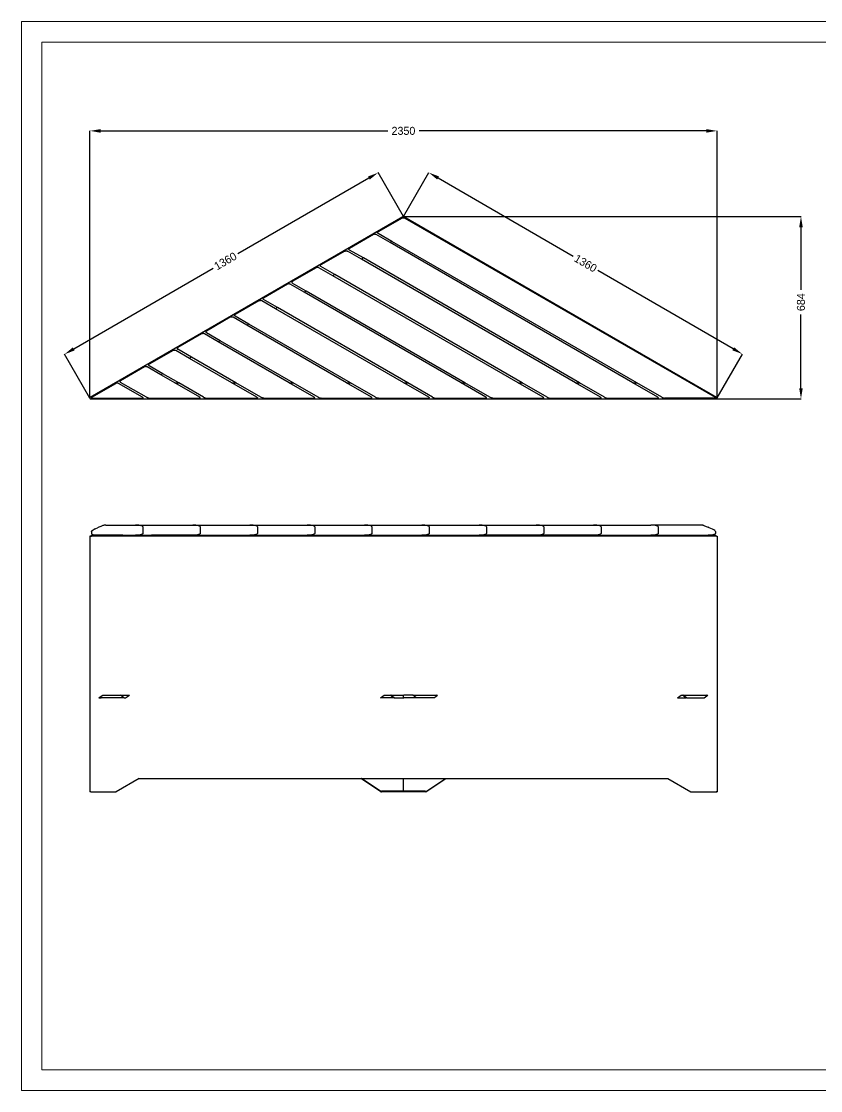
# Model space of a CAD drawing. Header units: millimetres. Extents: x -10 to 5396, y -36 to 3972.
# Drawn here: x -10 to 2988, y -36 to 3972 of the extents above; entities that cross this region are included whole.
import ezdxf

# ---------------------------------------------------------------- set-up
doc = ezdxf.new("R2010")
doc.units = ezdxf.units.MM
doc.layers.add('DIMS', color=1, linetype='Continuous')
doc.layers.add('tabelka', color=155, linetype='Continuous')
doc.dimstyles.new('ISO-25', dxfattribs={"dimtxt": 2.5, "dimasz": 2.5, "dimexe": 1.25, "dimexo": 0.625, "dimtad": 1, "dimtxsty": 'Standard', "dimcen": 2.5, "dimadec": 0, "dimazin": 0, "dimtfac": 1, "dimtmove": 0, "dimatfit": 3, "dimfxl": 1, "dimarcsym": 0})
doc.dimstyles.get("Standard").update_dxf_attribs({"dimtxt": 0.18, "dimasz": 0.18, "dimexe": 0.18, "dimexo": 0.0625, "dimgap": 0.09, "dimtad": 0, "dimtih": 1, "dimtoh": 1, "dimdec": 4, "dimzin": 0, "dimdsep": 46, "dimtxsty": 'Standard', "dimcen": 0.09, "dimadec": 0, "dimazin": 0, "dimtfac": 1, "dimtdec": 4, "dimtofl": 0, "dimtmove": 0, "dimatfit": 3, "dimfxl": 1, "dimtolj": 1, "dimtzin": 0, "dimarcsym": 0})

# ---------------------------------------------------------------- blocks, each defined once
blk = doc.blocks.new('*D65')
at = {"layer": 'Defpoints', "color": 0}
for p in [(2599.2, 3561.4), (246.9, 2559.6), (2599.2, 2560.2)]:
    blk.add_point(p, dxfattribs=at)
at = {"layer": 'DIMS', "color": 0, "lineweight": -2}
for p, q in [((246.9, 2560.1), (246.9, 3561.9)), ((286.9, 3561.4), (1364.6, 3561.4)), ((2559.2, 3561.4), (1481.6, 3561.4)), ((2599.2, 2560.7), (2599.2, 3561.9))]:
    blk.add_line(p, q, dxfattribs=at)
at = {"layer": 'DIMS', "color": 0}
for points in [[(286.9, 3568), (286.9, 3554.7), (246.9, 3561.4)], [(2559.2, 3554.7), (2559.2, 3568), (2599.2, 3561.4)]]:
    blk.add_solid(points, dxfattribs=at)
at = {"layer": 'DIMS', "color": 0, "insert": (1423.1, 3561.4), "char_height": 30, "attachment_point": 5}
blk.add_mtext('2350', dxfattribs=at)
blk = doc.blocks.new('*D67')
at = {"layer": 'Defpoints', "color": 0}
for p in [(1423.1, 3240.4), (2596, 2556.9), (2914.2, 2556.9)]:
    blk.add_point(p, dxfattribs=at)
at = {"layer": 'DIMS', "color": 0, "lineweight": -2}
for p, q in [((1423.6, 3240.4), (2914.7, 3240.4)), ((2914.2, 3200.4), (2914.2, 2965.4)), ((2914.2, 2596.9), (2914.2, 2873.4)), ((2596.5, 2556.9), (2914.7, 2556.9))]:
    blk.add_line(p, q, dxfattribs=at)
at = {"layer": 'DIMS', "color": 0}
for points in [[(2920.8, 3200.4), (2907.5, 3200.4), (2914.2, 3240.4)], [(2907.5, 2596.9), (2920.8, 2596.9), (2914.2, 2556.9)]]:
    blk.add_solid(points, dxfattribs=at)
at = {"layer": 'DIMS', "color": 0, "insert": (2914.2, 2919.4), "char_height": 30, "attachment_point": 5, "rotation": 90}
blk.add_mtext('684', dxfattribs=at)
blk = doc.blocks.new('*D68')
at = {"layer": 'Defpoints', "color": 0}
for p in [(1328.1, 3404.7), (1423.1, 3240.4), (246.8, 2560)]:
    blk.add_point(p, dxfattribs=at)
at = {"layer": 'DIMS', "color": 0, "lineweight": -2}
for p, q in [((1293.4, 3384.7), (801.6, 3100.2)), ((1423, 3240.5), (1328, 3404.9)), ((186.4, 2744.3), (709, 3046.6)), ((246.8, 2560), (151.7, 2724.4))]:
    blk.add_line(p, q, dxfattribs=at)
at = {"layer": 'DIMS', "color": 0}
for points in [[(1296.8, 3378.9), (1290.1, 3390.4), (1328.1, 3404.7)], [(183.1, 2750), (189.8, 2738.5), (151.8, 2724.2)]]:
    blk.add_solid(points, dxfattribs=at)
at = {"layer": 'DIMS', "color": 0, "insert": (755.3, 3073.4), "char_height": 30, "attachment_point": 5, "rotation": 30.0493}
blk.add_mtext('\\A1;1360', dxfattribs=at)
blk = doc.blocks.new('*D69')
at = {"layer": 'Defpoints', "color": 0}
for p in [(1423.1, 3240.4), (2694.4, 2724.8), (2599.2, 2560.2)]:
    blk.add_point(p, dxfattribs=at)
at = {"layer": 'DIMS', "color": 0, "lineweight": -2}
for p, q in [((1423.1, 3240.5), (1518.4, 3405.2)), ((1552.9, 3385), (2060, 3091.7)), ((2659.8, 2744.8), (2152.7, 3038.1)), ((2599.3, 2560.3), (2694.5, 2725))]:
    blk.add_line(p, q, dxfattribs=at)
at = {"layer": 'DIMS', "color": 0}
for points in [[(1556.2, 3390.8), (1549.6, 3379.2), (1518.3, 3405)], [(2656.5, 2739.1), (2663.1, 2750.6), (2694.4, 2724.8)]]:
    blk.add_solid(points, dxfattribs=at)
at = {"layer": 'DIMS', "color": 0, "insert": (2106.3, 3064.9), "char_height": 30, "attachment_point": 5, "rotation": 329.957}
blk.add_mtext('\\A1;1360', dxfattribs=at)

msp = doc.modelspace()

# ---------------------------------------------------------------- linework, layer by layer
for p, q in [((248.4, 2562.9), (1421, 3239.9)), ((1417.8, 3234.6), (1328.2, 3182.9)), ((1417.8, 3234.6), (1419.1, 3235.2)), ((1417.8, 3234.6), (1419.1, 3235.2)), ((1419.1, 3235.2), (1420.6, 3235.6)), ((1419.1, 3235.2), (1420.6, 3235.6)), ((1420.6, 3235.6), (1421.9, 3235.8)), ((1421.9, 3235.8), (1420.6, 3235.6)), ((1421.6, 3240.2), (1421, 3239.9)), ((1421.6, 3240.2), (1421, 3239.9)), ((1422.2, 3240.4), (1421.6, 3240.2)), ((1422.2, 3240.4), (1421.6, 3240.2)), ((1421.9, 3235.8), (1422.2, 3235.8)), ((1422.2, 3235.8), (1421.9, 3235.8)), ((1422.8, 3240.4), (1422.2, 3240.4)), ((1422.8, 3240.4), (1422.2, 3240.4)), ((1422.2, 3235.8), (1423.9, 3235.8)), ((1422.2, 3235.8), (1423.9, 3235.8)), ((1423.4, 3240.4), (1422.8, 3240.4)), ((1423.4, 3240.4), (1422.8, 3240.4)), ((1424, 3240.3), (1423.4, 3240.4)), ((1424, 3240.3), (1423.4, 3240.4)), ((1423.9, 3235.8), (1424.2, 3235.8)), ((1424.2, 3235.8), (1423.9, 3235.8)), ((1424.6, 3240.1), (1424, 3240.3)), ((1424.6, 3240.1), (1424, 3240.3)), ((1424.2, 3235.8), (1425.5, 3235.6)), ((1425.5, 3235.6), (1424.2, 3235.8)), ((1425.1, 3239.9), (1424.6, 3240.1)), ((1425.1, 3239.9), (1424.6, 3240.1)), ((1425.1, 3239.9), (2597.7, 2562.9)), ((1425.5, 3235.6), (1427, 3235.2)), ((1425.5, 3235.6), (1427, 3235.2)), ((1427, 3235.2), (1428.2, 3234.6)), ((1428.2, 3234.6), (1427, 3235.2)), ((1428.2, 3234.6), (2591.7, 2562.9)), ((1310.5, 3172.6), (1220.9, 3120.9)), ((1311.8, 3173.2), (1310.5, 3172.6)), ((1313.2, 3173.6), (1311.8, 3173.2)), ((1314.5, 3173.8), (1313.2, 3173.6)), ((1314.8, 3173.8), (1314.5, 3173.8)), ((1316.5, 3173.8), (1314.8, 3173.8)), ((1318.1, 3173.6), (1316.5, 3173.8)), ((1319.6, 3173.2), (1318.1, 3173.6)), ((1320.9, 3172.6), (1319.6, 3173.2)), ((1372.7, 3142.7), (1320.9, 3172.6)), ((1326.1, 3180.3), (1326.2, 3180.5)), ((1326.1, 3179.4), (1326.1, 3180.3)), ((1326.1, 3179.4), (1326.5, 3178.5)), ((1326.2, 3180.5), (1326.5, 3181.3)), ((1327.2, 3182.1), (1326.5, 3181.3)), ((1326.5, 3178.5), (1327.2, 3177.6)), ((1327.2, 3182.1), (1328.2, 3182.9)), ((1328.2, 3176.9), (1327.2, 3177.6)), ((1380, 3147), (1328.2, 3176.9)), ((1380, 3147), (1372.7, 3142.7)), ((2283.4, 2616.9), (1372.7, 3142.7)), ((2298.1, 2616.9), (1380, 3147)), ((1203.1, 3110.6), (1113.5, 3058.9)), ((1203.1, 3110.6), (1204.4, 3111.2)), ((1204.4, 3111.2), (1205.9, 3111.6)), ((1205.9, 3111.6), (1207.1, 3111.8)), ((1207.1, 3111.8), (1207.5, 3111.8)), ((1207.5, 3111.8), (1209.1, 3111.8)), ((1209.1, 3111.8), (1210.7, 3111.6)), ((1210.7, 3111.6), (1212.2, 3111.2)), ((1212.2, 3111.2), (1213.5, 3110.6)), ((1265.3, 3080.7), (1213.5, 3110.6)), ((1218.8, 3118.5), (1219.1, 3119.3)), ((1218.8, 3118.3), (1218.8, 3118.5)), ((1218.8, 3117.4), (1218.8, 3118.3)), ((1219.1, 3116.5), (1218.8, 3117.4)), ((1219.8, 3120.1), (1219.1, 3119.3)), ((1219.8, 3115.6), (1219.1, 3116.5)), ((1219.8, 3120.1), (1220.9, 3120.9)), ((1219.8, 3115.6), (1220.9, 3114.9)), ((1272.7, 3085), (1220.9, 3114.9)), ((1095.7, 3048.6), (1006.1, 2996.9)), ((1097, 3049.2), (1095.7, 3048.6)), ((1098.5, 3049.6), (1097, 3049.2)), ((1099.7, 3049.8), (1098.5, 3049.6)), ((1100.1, 3049.8), (1099.7, 3049.8)), ((1101.7, 3049.8), (1100.1, 3049.8)), ((1103.3, 3049.6), (1101.7, 3049.8)), ((1104.8, 3049.2), (1103.3, 3049.6)), ((1106.1, 3048.6), (1104.8, 3049.2)), ((1157.9, 3018.7), (1106.1, 3048.6)), ((1111.4, 3056.3), (1111.5, 3056.5)), ((1111.4, 3055.4), (1111.4, 3056.3)), ((1111.7, 3054.5), (1111.4, 3055.4)), ((1111.5, 3056.5), (1111.7, 3057.3)), ((1111.7, 3057.3), (1112.5, 3058.1)), ((1112.5, 3053.6), (1111.7, 3054.5)), ((1112.5, 3058.1), (1113.5, 3058.9)), ((1113.5, 3052.9), (1112.5, 3053.6)), ((1165.3, 3023), (1113.5, 3052.9)), ((1272.7, 3085), (1265.3, 3080.7)), ((2068.6, 2616.9), (1265.3, 3080.7)), ((2083.4, 2616.9), (1272.7, 3085)), ((1165.3, 3023), (1157.9, 3018.7)), ((1853.8, 2616.9), (1157.9, 3018.7)), ((1868.6, 2616.9), (1165.3, 3023)), ((988.3, 2986.6), (898.7, 2934.9)), ((989.6, 2987.2), (988.3, 2986.6)), ((991.1, 2987.6), (989.6, 2987.2)), ((992.4, 2987.8), (991.1, 2987.6)), ((992.7, 2987.8), (992.4, 2987.8)), ((994.3, 2987.8), (992.7, 2987.8)), ((995.9, 2987.6), (994.3, 2987.8)), ((997.4, 2987.2), (995.9, 2987.6)), ((998.7, 2986.6), (997.4, 2987.2)), ((1050.5, 2956.7), (998.7, 2986.6)), ((1004.1, 2994.6), (1004, 2994.4)), ((1004, 2994.4), (1004, 2993.4)), ((1004, 2993.4), (1004.4, 2992.5)), ((1004.4, 2995.3), (1004.1, 2994.6)), ((1005.1, 2996.1), (1004.4, 2995.3)), ((1004.4, 2992.5), (1005.1, 2991.6)), ((1006.1, 2996.9), (1005.1, 2996.1)), ((1005.1, 2991.6), (1006.1, 2990.9)), ((1057.9, 2961), (1006.1, 2990.9)), ((882.2, 2925.2), (883.7, 2925.6)), ((883.7, 2925.6), (885, 2925.8)), ((885, 2925.8), (885.3, 2925.8)), ((885.3, 2925.8), (887, 2925.8)), ((888.6, 2925.6), (887, 2925.8)), ((890.1, 2925.2), (888.6, 2925.6)), ((896.6, 2932.4), (896.7, 2932.6)), ((896.6, 2931.4), (896.6, 2932.4)), ((897, 2930.5), (896.6, 2931.4)), ((896.7, 2932.6), (897, 2933.3)), ((897, 2933.3), (897.7, 2934.1)), ((897.7, 2929.6), (897, 2930.5)), ((897.7, 2934.1), (898.7, 2934.9)), ((898.7, 2928.9), (897.7, 2929.6)), ((950.5, 2899), (898.7, 2928.9)), ((1057.9, 2961), (1050.5, 2956.7)), ((1639.1, 2616.9), (1050.5, 2956.7)), ((1653.8, 2616.9), (1057.9, 2961)), ((880.9, 2924.6), (791.3, 2872.9)), ((880.9, 2924.6), (882.2, 2925.2)), ((890.1, 2925.2), (891.3, 2924.6)), ((943.1, 2894.7), (891.3, 2924.6)), ((950.5, 2899), (943.1, 2894.7)), ((1424.3, 2616.9), (943.1, 2894.7)), ((1439.1, 2616.9), (950.5, 2899)), ((773.6, 2862.6), (684, 2810.9)), ((774.9, 2863.2), (773.6, 2862.6)), ((776.3, 2863.6), (774.9, 2863.2)), ((777.6, 2863.8), (776.3, 2863.6)), ((777.9, 2863.8), (777.6, 2863.8)), ((779.6, 2863.8), (777.9, 2863.8)), ((781.2, 2863.6), (779.6, 2863.8)), ((782.7, 2863.2), (781.2, 2863.6)), ((784, 2862.6), (782.7, 2863.2)), ((835.8, 2832.7), (784, 2862.6)), ((789.2, 2870.4), (789.3, 2870.6)), ((789.2, 2869.4), (789.2, 2870.4)), ((789.6, 2868.5), (789.2, 2869.4)), ((789.3, 2870.6), (789.6, 2871.3)), ((789.6, 2871.3), (790.3, 2872.1)), ((790.3, 2867.6), (789.6, 2868.5)), ((790.3, 2872.1), (791.3, 2872.9)), ((791.3, 2866.9), (790.3, 2867.6)), ((843.1, 2837), (791.3, 2866.9)), ((682.2, 2809.3), (681.9, 2808.6)), ((681.9, 2808.6), (681.9, 2808.4)), ((681.9, 2808.4), (681.9, 2807.4)), ((681.9, 2807.4), (682.2, 2806.5)), ((682.9, 2810.1), (682.2, 2809.3)), ((682.2, 2806.5), (682.9, 2805.6)), ((684, 2810.9), (682.9, 2810.1)), ((682.9, 2805.6), (684, 2804.9)), ((843.1, 2837), (835.8, 2832.7)), ((1209.6, 2616.9), (835.8, 2832.7)), ((1224.3, 2616.9), (843.1, 2837)), ((666.2, 2800.6), (576.6, 2748.9)), ((667.5, 2801.2), (666.2, 2800.6)), ((669, 2801.6), (667.5, 2801.2)), ((670.2, 2801.8), (669, 2801.6)), ((670.6, 2801.8), (670.2, 2801.8)), ((672.2, 2801.8), (670.6, 2801.8)), ((673.8, 2801.6), (672.2, 2801.8)), ((675.3, 2801.2), (673.8, 2801.6)), ((676.6, 2800.6), (675.3, 2801.2)), ((728.4, 2770.7), (676.6, 2800.6)), ((735.8, 2775), (684, 2804.9)), ((735.8, 2775), (728.4, 2770.7)), ((994.8, 2616.9), (728.4, 2770.7)), ((1009.6, 2616.9), (735.8, 2775)), ((558.8, 2738.6), (469.2, 2686.9)), ((558.8, 2738.6), (560.1, 2739.2)), ((560.1, 2739.2), (561.6, 2739.6)), ((561.6, 2739.6), (562.8, 2739.8)), ((562.8, 2739.8), (563.2, 2739.8)), ((563.2, 2739.8), (564.8, 2739.8)), ((564.8, 2739.8), (566.4, 2739.6)), ((566.4, 2739.6), (567.9, 2739.2)), ((567.9, 2739.2), (569.2, 2738.6)), ((621, 2708.7), (569.2, 2738.6)), ((574.6, 2746.6), (574.5, 2746.4)), ((574.5, 2746.4), (574.5, 2745.4)), ((574.5, 2745.4), (574.8, 2744.5)), ((574.8, 2747.3), (574.6, 2746.6)), ((575.6, 2748.2), (574.8, 2747.3)), ((574.8, 2744.5), (575.6, 2743.6)), ((576.6, 2748.9), (575.6, 2748.2)), ((575.6, 2743.6), (576.6, 2742.9)), ((628.4, 2713), (576.6, 2742.9)), ((467.5, 2685.3), (467.2, 2684.6)), ((468.2, 2686.2), (467.5, 2685.3)), ((469.2, 2686.9), (468.2, 2686.2)), ((628.4, 2713), (621, 2708.7)), ((780, 2616.9), (621, 2708.7)), ((794.8, 2616.9), (628.4, 2713)), ((451.4, 2676.6), (361.8, 2624.9)), ((452.7, 2677.2), (451.4, 2676.6)), ((454.2, 2677.6), (452.7, 2677.2)), ((455.5, 2677.8), (454.2, 2677.6)), ((455.8, 2677.9), (455.5, 2677.8)), ((457.4, 2677.9), (455.8, 2677.9)), ((459, 2677.6), (457.4, 2677.9)), ((460.5, 2677.2), (459, 2677.6)), ((461.8, 2676.6), (460.5, 2677.2)), ((513.6, 2646.7), (461.8, 2676.6)), ((467.2, 2684.6), (467.1, 2684.4)), ((467.1, 2684.4), (467.1, 2683.4)), ((467.1, 2683.4), (467.5, 2682.5)), ((467.5, 2682.5), (468.2, 2681.6)), ((468.2, 2681.6), (469.2, 2680.9)), ((521, 2651), (469.2, 2680.9)), ((521, 2651), (513.6, 2646.7)), ((565.3, 2616.9), (513.6, 2646.7)), ((580, 2616.9), (521, 2651)), ((254.4, 2562.9), (344, 2614.6)), ((345.3, 2615.2), (344, 2614.6)), ((346.8, 2615.6), (345.3, 2615.2)), ((348.1, 2615.8), (346.8, 2615.6)), ((348.4, 2615.9), (348.1, 2615.8)), ((350.1, 2615.9), (348.4, 2615.9)), ((351.7, 2615.6), (350.1, 2615.9)), ((353.1, 2615.2), (351.7, 2615.6)), ((354.4, 2614.6), (353.1, 2615.2)), ((444, 2562.9), (354.4, 2614.6)), ((359.8, 2622.6), (359.7, 2622.4)), ((359.7, 2622.4), (359.7, 2621.4)), ((359.7, 2621.4), (360.1, 2620.5)), ((360.1, 2623.3), (359.8, 2622.6)), ((360.8, 2624.2), (360.1, 2623.3)), ((360.1, 2620.5), (360.8, 2619.6)), ((361.8, 2624.9), (360.8, 2624.2)), ((360.8, 2619.6), (361.8, 2618.9)), ((458.8, 2562.9), (361.8, 2618.9)), ((565.3, 2616.9), (580, 2616.9)), ((658.8, 2562.9), (565.3, 2616.9)), ((673.6, 2562.9), (580, 2616.9)), ((780, 2616.9), (794.8, 2616.9)), ((873.6, 2562.9), (780, 2616.9)), ((888.3, 2562.9), (794.8, 2616.9)), ((994.8, 2616.9), (1009.6, 2616.9)), ((1088.3, 2562.9), (994.8, 2616.9)), ((1103.1, 2562.9), (1009.6, 2616.9)), ((1209.6, 2616.9), (1224.3, 2616.9)), ((1303.1, 2562.9), (1209.6, 2616.9)), ((1317.8, 2562.9), (1224.3, 2616.9)), ((1424.3, 2616.9), (1439.1, 2616.9)), ((1517.8, 2562.9), (1424.3, 2616.9)), ((1532.6, 2562.9), (1439.1, 2616.9)), ((1639.1, 2616.9), (1653.8, 2616.9)), ((1732.6, 2562.9), (1639.1, 2616.9)), ((1747.4, 2562.9), (1653.8, 2616.9)), ((1853.8, 2616.9), (1868.6, 2616.9)), ((1947.4, 2562.9), (1853.8, 2616.9)), ((1962.1, 2562.9), (1868.6, 2616.9)), ((2068.6, 2616.9), (2083.4, 2616.9)), ((2162.1, 2562.9), (2068.6, 2616.9)), ((2176.9, 2562.9), (2083.4, 2616.9)), ((2283.4, 2616.9), (2298.1, 2616.9)), ((2376.9, 2562.9), (2283.4, 2616.9)), ((2391.7, 2562.9), (2298.1, 2616.9)), ((246.9, 2560.7), (246.8, 2560)), ((246.8, 2560), (246.9, 2559.3)), ((247.1, 2561.4), (246.9, 2560.7)), ((246.9, 2559.3), (247.2, 2558.6)), ((247.4, 2562), (247.1, 2561.4)), ((247.2, 2558.6), (247.6, 2558.1)), ((247.9, 2562.5), (247.4, 2562)), ((247.6, 2558.1), (248.1, 2557.6)), ((248.4, 2562.9), (247.9, 2562.5)), ((248.1, 2557.6), (248.7, 2557.2)), ((248.7, 2557.2), (249.3, 2557)), ((249.3, 2557), (250, 2556.9)), ((250, 2556.9), (2596, 2556.9)), ((252.8, 2561.6), (252.5, 2561)), ((252.5, 2561), (252.6, 2560.7)), ((252.6, 2560.7), (252.6, 2560.6)), ((252.6, 2560.6), (253.2, 2560.2)), ((253.4, 2562.2), (252.8, 2561.6)), ((253.2, 2560.2), (254, 2560)), ((254.4, 2562.9), (253.4, 2562.2)), ((254, 2560), (255.2, 2559.9)), ((255.2, 2559.9), (443.2, 2559.9)), ((444.4, 2560), (443.2, 2559.9)), ((444, 2562.9), (445, 2562.2)), ((445.3, 2560.2), (444.4, 2560)), ((445, 2562.2), (445.7, 2561.6)), ((445.8, 2560.6), (445.3, 2560.2)), ((445.7, 2561.6), (446, 2561)), ((445.9, 2560.9), (445.8, 2560.6)), ((446, 2561), (445.9, 2560.9)), ((460.1, 2562.2), (458.8, 2562.9)), ((461.7, 2561.6), (460.1, 2562.2)), ((461.7, 2561.6), (463.4, 2561)), ((463.8, 2560.9), (463.4, 2561)), ((465.1, 2560.6), (463.8, 2560.9)), ((466.9, 2560.2), (465.1, 2560.6)), ((466.9, 2560.2), (468.5, 2560)), ((468.5, 2560), (470, 2559.9)), ((470, 2559.9), (658, 2559.9)), ((658, 2559.9), (659.2, 2560)), ((659.8, 2562.2), (658.8, 2562.9)), ((659.2, 2560), (660.1, 2560.2)), ((660.5, 2561.6), (659.8, 2562.2)), ((660.1, 2560.2), (660.6, 2560.6)), ((660.7, 2561), (660.5, 2561.6)), ((660.6, 2560.6), (660.7, 2560.9)), ((660.7, 2560.9), (660.7, 2561)), ((673.6, 2562.9), (674.9, 2562.2)), ((674.9, 2562.2), (676.4, 2561.6)), ((676.4, 2561.6), (678.1, 2561)), ((678.1, 2561), (678.6, 2560.9)), ((678.6, 2560.9), (679.9, 2560.6)), ((679.9, 2560.6), (681.6, 2560.2)), ((681.6, 2560.2), (683.3, 2560)), ((683.3, 2560), (684.8, 2559.9)), ((684.8, 2559.9), (872.8, 2559.9)), ((874, 2560), (872.8, 2559.9)), ((873.6, 2562.9), (874.6, 2562.2)), ((874.9, 2560.2), (874, 2560)), ((874.6, 2562.2), (875.2, 2561.6)), ((875.4, 2560.6), (874.9, 2560.2)), ((875.2, 2561.6), (875.5, 2561)), ((875.5, 2560.9), (875.4, 2560.6)), ((875.5, 2561), (875.5, 2560.9)), ((888.3, 2562.9), (889.6, 2562.2)), ((891.2, 2561.6), (889.6, 2562.2)), ((892.9, 2561), (891.2, 2561.6)), ((893.4, 2560.9), (892.9, 2561)), ((894.6, 2560.6), (893.4, 2560.9)), ((896.4, 2560.2), (894.6, 2560.6)), ((896.4, 2560.2), (898.1, 2560)), ((899.5, 2559.9), (898.1, 2560)), ((899.5, 2559.9), (1087.5, 2559.9)), ((1087.5, 2559.9), (1088.7, 2560)), ((1089.3, 2562.2), (1088.3, 2562.9)), ((1088.7, 2560), (1089.6, 2560.2)), ((1090, 2561.6), (1089.3, 2562.2)), ((1089.6, 2560.2), (1090.1, 2560.6)), ((1090.3, 2561), (1090, 2561.6)), ((1090.1, 2560.6), (1090.2, 2560.9)), ((1090.2, 2560.9), (1090.3, 2561)), ((1103.1, 2562.9), (1104.4, 2562.2)), ((1105.9, 2561.6), (1104.4, 2562.2)), ((1105.9, 2561.6), (1107.6, 2561)), ((1107.6, 2561), (1108.1, 2560.9)), ((1108.1, 2560.9), (1109.4, 2560.6)), ((1111.2, 2560.2), (1109.4, 2560.6)), ((1111.2, 2560.2), (1112.8, 2560)), ((1114.3, 2559.9), (1112.8, 2560)), ((1114.3, 2559.9), (1302.3, 2559.9)), ((1302.3, 2559.9), (1303.5, 2560)), ((1304.1, 2562.2), (1303.1, 2562.9)), ((1303.5, 2560), (1304.4, 2560.2)), ((1304.7, 2561.6), (1304.1, 2562.2)), ((1304.4, 2560.2), (1304.9, 2560.6)), ((1305, 2561), (1304.7, 2561.6)), ((1304.9, 2560.6), (1305, 2560.9)), ((1305, 2560.9), (1305, 2561)), ((1319.2, 2562.2), (1317.8, 2562.9)), ((1319.2, 2562.2), (1320.7, 2561.6)), ((1320.7, 2561.6), (1322.4, 2561)), ((1322.4, 2561), (1322.9, 2560.9)), ((1322.9, 2560.9), (1324.2, 2560.6)), ((1325.9, 2560.2), (1324.2, 2560.6)), ((1325.9, 2560.2), (1327.6, 2560)), ((1329, 2559.9), (1327.6, 2560)), ((1329, 2559.9), (1517, 2559.9)), ((1518.2, 2560), (1517, 2559.9)), ((1517.8, 2562.9), (1518.9, 2562.2)), ((1519.1, 2560.2), (1518.2, 2560)), ((1518.9, 2562.2), (1519.5, 2561.6)), ((1519.1, 2560.2), (1519.7, 2560.6)), ((1519.5, 2561.6), (1519.8, 2561)), ((1519.8, 2561), (1519.7, 2560.9)), ((1519.7, 2560.9), (1519.7, 2560.6)), ((1532.6, 2562.9), (1533.9, 2562.2)), ((1533.9, 2562.2), (1535.5, 2561.6)), ((1535.5, 2561.6), (1537.2, 2561)), ((1537.2, 2561), (1537.6, 2560.9)), ((1537.6, 2560.9), (1538.9, 2560.6)), ((1538.9, 2560.6), (1540.7, 2560.2)), ((1540.7, 2560.2), (1542.3, 2560)), ((1542.3, 2560), (1543.8, 2559.9)), ((1543.8, 2559.9), (1731.8, 2559.9)), ((1731.8, 2559.9), (1733, 2560)), ((1733.6, 2562.2), (1732.6, 2562.9)), ((1733, 2560), (1733.9, 2560.2)), ((1734.3, 2561.6), (1733.6, 2562.2)), ((1733.9, 2560.2), (1734.4, 2560.6)), ((1734.5, 2561), (1734.3, 2561.6)), ((1734.4, 2560.6), (1734.5, 2560.9)), ((1734.5, 2560.9), (1734.5, 2561)), ((1748.7, 2562.2), (1747.4, 2562.9)), ((1750.2, 2561.6), (1748.7, 2562.2)), ((1751.9, 2561), (1750.2, 2561.6)), ((1752.4, 2560.9), (1751.9, 2561)), ((1753.7, 2560.6), (1752.4, 2560.9)), ((1755.4, 2560.2), (1753.7, 2560.6)), ((1757.1, 2560), (1755.4, 2560.2)), ((1758.6, 2559.9), (1757.1, 2560)), ((1758.6, 2559.9), (1946.6, 2559.9)), ((1946.6, 2559.9), (1947.8, 2560)), ((1948.4, 2562.2), (1947.4, 2562.9)), ((1947.8, 2560), (1948.7, 2560.2)), ((1949, 2561.6), (1948.4, 2562.2)), ((1948.7, 2560.2), (1949.2, 2560.6)), ((1949.3, 2561), (1949, 2561.6)), ((1949.2, 2560.6), (1949.3, 2560.9)), ((1949.3, 2560.9), (1949.3, 2561)), ((1962.1, 2562.9), (1963.4, 2562.2)), ((1963.4, 2562.2), (1965, 2561.6)), ((1965, 2561.6), (1966.7, 2561)), ((1966.7, 2561), (1967.2, 2560.9)), ((1967.2, 2560.9), (1968.5, 2560.6)), ((1968.5, 2560.6), (1970.2, 2560.2)), ((1970.2, 2560.2), (1971.9, 2560)), ((1971.9, 2560), (1973.3, 2559.9)), ((1973.3, 2559.9), (2161.3, 2559.9)), ((2162.5, 2560), (2161.3, 2559.9)), ((2162.1, 2562.9), (2163.1, 2562.2)), ((2163.4, 2560.2), (2162.5, 2560)), ((2163.1, 2562.2), (2163.8, 2561.6)), ((2163.9, 2560.6), (2163.4, 2560.2)), ((2163.8, 2561.6), (2164.1, 2561)), ((2164, 2560.9), (2163.9, 2560.6)), ((2164.1, 2561), (2164, 2560.9)), ((2176.9, 2562.9), (2178.2, 2562.2)), ((2178.2, 2562.2), (2179.7, 2561.6)), ((2179.7, 2561.6), (2181.4, 2561)), ((2181.4, 2561), (2181.9, 2560.9)), ((2181.9, 2560.9), (2183.2, 2560.6)), ((2185, 2560.2), (2183.2, 2560.6)), ((2185, 2560.2), (2186.6, 2560)), ((2186.6, 2560), (2188.1, 2559.9)), ((2188.1, 2559.9), (2376.1, 2559.9)), ((2376.1, 2559.9), (2377.3, 2560)), ((2376.9, 2562.9), (2377.9, 2562.2)), ((2378.2, 2560.2), (2377.3, 2560)), ((2377.9, 2562.2), (2378.6, 2561.6)), ((2378.7, 2560.6), (2378.2, 2560.2)), ((2378.8, 2561), (2378.6, 2561.6)), ((2378.8, 2560.9), (2378.7, 2560.6)), ((2378.8, 2561), (2378.8, 2560.9)), ((2391.7, 2562.9), (2393, 2562.2)), ((2393, 2562.2), (2394.5, 2561.6)), ((2396.2, 2561), (2394.5, 2561.6)), ((2396.2, 2561), (2396.7, 2560.9)), ((2396.7, 2560.9), (2398, 2560.6)), ((2398, 2560.6), (2399.7, 2560.2)), ((2399.7, 2560.2), (2401.4, 2560)), ((2401.4, 2560), (2402.8, 2559.9)), ((2590.8, 2559.9), (2402.8, 2559.9)), ((2590.8, 2559.9), (2592.1, 2560)), ((2592.7, 2562.2), (2591.7, 2562.9)), ((2592.1, 2560), (2592.9, 2560.2)), ((2593.3, 2561.6), (2592.7, 2562.2)), ((2592.9, 2560.2), (2593.5, 2560.6)), ((2593.6, 2561), (2593.3, 2561.6)), ((2593.5, 2560.7), (2593.6, 2561)), ((2593.5, 2560.6), (2593.5, 2560.7)), ((2596, 2556.9), (2596.5, 2557)), ((2596, 2556.9), (2596, 2556.9)), ((2596.5, 2557), (2596.9, 2557.1)), ((2596.9, 2557.1), (2597.4, 2557.2)), ((2597.4, 2557.2), (2597.8, 2557.5)), ((2598, 2562.6), (2597.7, 2562.9)), ((2597.8, 2557.5), (2598.1, 2557.7)), ((2598.4, 2562.3), (2598, 2562.6)), ((2598.1, 2557.7), (2598.5, 2558.1)), ((2598.7, 2562), (2598.4, 2562.3)), ((2598.5, 2558.1), (2598.7, 2558.4)), ((2598.9, 2561.6), (2598.7, 2562)), ((2598.7, 2558.4), (2599, 2558.9)), ((2599.1, 2561.1), (2598.9, 2561.6)), ((2599, 2558.9), (2599.1, 2559.3)), ((2599.2, 2560.7), (2599.1, 2561.1)), ((2599.1, 2559.3), (2599.2, 2559.7)), ((2599.2, 2560.2), (2599.2, 2560.7)), ((2599.2, 2559.7), (2599.2, 2560.2)), ((252.5, 2059.7), (253.2, 2061.4)), ((252.5, 2059.7), (252.5, 2051.9)), ((252.5, 2051.9), (253.2, 2050.5)), ((280.6, 2045.9), (253, 2045.9)), ((253, 2045.9), (253, 2042.9)), ((253.2, 2061.4), (255.4, 2063.5)), ((253.2, 2050.5), (255.3, 2049.3)), ((255.3, 2049.3), (258.6, 2048.1)), ((255.4, 2063.5), (258.8, 2065.9)), ((258.6, 2048.1), (263.1, 2047.2)), ((258.8, 2065.9), (263.4, 2068.5)), ((263.1, 2047.2), (268.4, 2046.5)), ((263.9, 2068.8), (263.4, 2068.5)), ((263.9, 2068.8), (269.5, 2071.5)), ((268.4, 2046.5), (274.3, 2046)), ((269.5, 2071.5), (275.8, 2074.2)), ((274.3, 2046), (280.6, 2045.9)), ((277.5, 2075), (275.8, 2074.2)), ((280.1, 2076), (277.5, 2075)), ((287.4, 2078.8), (280.1, 2076)), ((370.9, 2045.9), (280.6, 2045.9)), ((295.8, 2081.9), (287.4, 2078.8)), ((297, 2082.4), (295.8, 2081.9)), ((298.5, 2082.8), (297, 2082.4)), ((300.1, 2083.1), (298.5, 2082.8)), ((301.8, 2083.4), (300.1, 2083.1)), ((303.4, 2083.7), (301.8, 2083.4)), ((304.9, 2083.8), (303.4, 2083.7)), ((306.2, 2083.9), (304.9, 2083.8)), ((306.2, 2083.9), (417.9, 2083.9)), ((370.9, 2045.9), (417.9, 2045.9)), ((424.2, 2083.7), (417.9, 2083.9)), ((417.9, 2083.9), (632.7, 2083.9)), ((424.2, 2046), (417.9, 2045.9)), ((417.9, 2045.9), (478.3, 2045.9)), ((430.1, 2083.3), (424.2, 2083.7)), ((430.1, 2046.5), (424.2, 2046)), ((435.4, 2082.6), (430.1, 2083.3)), ((435.4, 2047.2), (430.1, 2046.5)), ((439.9, 2081.6), (435.4, 2082.6)), ((439.9, 2048.1), (435.4, 2047.2)), ((443.2, 2080.5), (439.9, 2081.6)), ((443.2, 2049.3), (439.9, 2048.1)), ((445.3, 2079.2), (443.2, 2080.5)), ((445.3, 2050.5), (443.2, 2049.3)), ((446, 2077.9), (445.3, 2079.2)), ((446, 2051.9), (445.3, 2050.5)), ((446, 2077.9), (446, 2051.9)), ((632.7, 2045.9), (478.3, 2045.9)), ((638.9, 2083.7), (632.7, 2083.9)), ((632.7, 2083.9), (847.4, 2083.9)), ((638.9, 2046), (632.7, 2045.9)), ((632.7, 2045.9), (847.4, 2045.9)), ((644.9, 2083.3), (638.9, 2083.7)), ((644.9, 2046.5), (638.9, 2046)), ((650.2, 2082.6), (644.9, 2083.3)), ((650.2, 2047.2), (644.9, 2046.5)), ((654.6, 2081.6), (650.2, 2082.6)), ((654.6, 2048.1), (650.2, 2047.2)), ((658, 2080.5), (654.6, 2081.6)), ((658, 2049.3), (654.6, 2048.1)), ((660, 2079.2), (658, 2080.5)), ((660, 2050.5), (658, 2049.3)), ((660.7, 2077.9), (660, 2079.2)), ((660.7, 2051.9), (660, 2050.5)), ((660.7, 2077.9), (660.7, 2051.9)), ((853.7, 2083.7), (847.4, 2083.9)), ((847.4, 2083.9), (1062.2, 2083.9)), ((853.7, 2046), (847.4, 2045.9)), ((847.4, 2045.9), (1062.2, 2045.9)), ((859.6, 2083.3), (853.7, 2083.7)), ((859.6, 2046.5), (853.7, 2046)), ((864.9, 2082.6), (859.6, 2083.3)), ((864.9, 2047.2), (859.6, 2046.5)), ((869.4, 2081.6), (864.9, 2082.6)), ((869.4, 2048.1), (864.9, 2047.2)), ((872.7, 2080.5), (869.4, 2081.6)), ((872.7, 2049.3), (869.4, 2048.1)), ((874.8, 2079.2), (872.7, 2080.5)), ((874.8, 2050.5), (872.7, 2049.3)), ((875.5, 2077.9), (874.8, 2079.2)), ((875.5, 2051.9), (874.8, 2050.5)), ((875.5, 2077.9), (875.5, 2051.9)), ((1068.5, 2083.7), (1062.2, 2083.9)), ((1062.2, 2083.9), (1277, 2083.9)), ((1068.5, 2046), (1062.2, 2045.9)), ((1062.2, 2045.9), (1277, 2045.9)), ((1074.4, 2083.3), (1068.5, 2083.7)), ((1074.4, 2046.5), (1068.5, 2046)), ((1079.7, 2082.6), (1074.4, 2083.3)), ((1079.7, 2047.2), (1074.4, 2046.5)), ((1084.1, 2081.6), (1079.7, 2082.6)), ((1084.1, 2048.1), (1079.7, 2047.2)), ((1087.5, 2080.5), (1084.1, 2081.6)), ((1087.5, 2049.3), (1084.1, 2048.1)), ((1089.6, 2079.2), (1087.5, 2080.5)), ((1089.6, 2050.5), (1087.5, 2049.3)), ((1090.3, 2077.9), (1089.6, 2079.2)), ((1090.3, 2051.9), (1089.6, 2050.5)), ((1090.3, 2077.9), (1090.3, 2051.9)), ((1283.2, 2083.7), (1277, 2083.9)), ((1277, 2083.9), (1491.7, 2083.9)), ((1283.2, 2046), (1277, 2045.9)), ((1277, 2045.9), (1491.7, 2045.9)), ((1289.1, 2083.3), (1283.2, 2083.7)), ((1289.1, 2046.5), (1283.2, 2046)), ((1294.5, 2082.6), (1289.1, 2083.3)), ((1294.5, 2047.2), (1289.1, 2046.5)), ((1298.9, 2081.6), (1294.5, 2082.6)), ((1298.9, 2048.1), (1294.5, 2047.2)), ((1302.2, 2080.5), (1298.9, 2081.6)), ((1302.2, 2049.3), (1298.9, 2048.1)), ((1304.3, 2079.2), (1302.2, 2080.5)), ((1304.3, 2050.5), (1302.2, 2049.3)), ((1305, 2077.9), (1304.3, 2079.2)), ((1305, 2051.9), (1304.3, 2050.5)), ((1305, 2077.9), (1305, 2051.9)), ((1498, 2083.7), (1491.7, 2083.9)), ((1491.7, 2083.9), (1706.5, 2083.9)), ((1498, 2046), (1491.7, 2045.9)), ((1491.7, 2045.9), (1706.5, 2045.9)), ((1503.9, 2083.3), (1498, 2083.7)), ((1503.9, 2046.5), (1498, 2046)), ((1509.2, 2082.6), (1503.9, 2083.3)), ((1509.2, 2047.2), (1503.9, 2046.5)), ((1513.7, 2081.6), (1509.2, 2082.6)), ((1513.7, 2048.1), (1509.2, 2047.2)), ((1517, 2080.5), (1513.7, 2081.6)), ((1517, 2049.3), (1513.7, 2048.1)), ((1519.1, 2079.2), (1517, 2080.5)), ((1519.1, 2050.5), (1517, 2049.3)), ((1519.8, 2077.9), (1519.1, 2079.2)), ((1519.8, 2051.9), (1519.1, 2050.5)), ((1519.8, 2077.9), (1519.8, 2051.9)), ((1712.7, 2083.7), (1706.5, 2083.9)), ((1706.5, 2083.9), (1921.3, 2083.9)), ((1712.7, 2046), (1706.5, 2045.9)), ((1921.3, 2045.9), (1706.5, 2045.9)), ((1718.7, 2083.3), (1712.7, 2083.7)), ((1718.7, 2046.5), (1712.7, 2046)), ((1724, 2082.6), (1718.7, 2083.3)), ((1724, 2047.2), (1718.7, 2046.5)), ((1728.4, 2081.6), (1724, 2082.6)), ((1728.4, 2048.1), (1724, 2047.2)), ((1731.8, 2080.5), (1728.4, 2081.6)), ((1731.8, 2049.3), (1728.4, 2048.1)), ((1733.8, 2079.2), (1731.8, 2080.5)), ((1733.8, 2050.5), (1731.8, 2049.3)), ((1734.5, 2077.9), (1733.8, 2079.2)), ((1734.5, 2051.9), (1733.8, 2050.5)), ((1734.5, 2077.9), (1734.5, 2051.9)), ((1927.5, 2083.7), (1921.3, 2083.9)), ((1921.3, 2083.9), (2136, 2083.9)), ((1927.5, 2046), (1921.3, 2045.9)), ((2136, 2045.9), (1921.3, 2045.9)), ((1933.4, 2083.3), (1927.5, 2083.7)), ((1933.4, 2046.5), (1927.5, 2046)), ((1938.7, 2082.6), (1933.4, 2083.3)), ((1938.7, 2047.2), (1933.4, 2046.5)), ((1943.2, 2081.6), (1938.7, 2082.6)), ((1943.2, 2048.1), (1938.7, 2047.2)), ((1946.5, 2080.5), (1943.2, 2081.6)), ((1946.5, 2049.3), (1943.2, 2048.1)), ((1948.6, 2079.2), (1946.5, 2080.5)), ((1948.6, 2050.5), (1946.5, 2049.3)), ((1949.3, 2077.9), (1948.6, 2079.2)), ((1949.3, 2051.9), (1948.6, 2050.5)), ((1949.3, 2077.9), (1949.3, 2051.9)), ((2142.3, 2083.7), (2136, 2083.9)), ((2136, 2083.9), (2350.8, 2083.9)), ((2142.3, 2046), (2136, 2045.9)), ((2136, 2045.9), (2350.8, 2045.9)), ((2148.2, 2083.3), (2142.3, 2083.7)), ((2148.2, 2046.5), (2142.3, 2046)), ((2153.5, 2082.6), (2148.2, 2083.3)), ((2153.5, 2047.2), (2148.2, 2046.5)), ((2157.9, 2081.6), (2153.5, 2082.6)), ((2157.9, 2048.1), (2153.5, 2047.2)), ((2161.3, 2080.5), (2157.9, 2081.6)), ((2161.3, 2049.3), (2157.9, 2048.1)), ((2163.4, 2079.2), (2161.3, 2080.5)), ((2163.4, 2050.5), (2161.3, 2049.3)), ((2164.1, 2077.9), (2163.4, 2079.2)), ((2164.1, 2051.9), (2163.4, 2050.5)), ((2164.1, 2077.9), (2164.1, 2051.9)), ((2357, 2083.7), (2350.8, 2083.9)), ((2539.9, 2083.9), (2350.8, 2083.9)), ((2357, 2046), (2350.8, 2045.9)), ((2350.8, 2045.9), (2565.5, 2045.9)), ((2362.9, 2083.3), (2357, 2083.7)), ((2362.9, 2046.5), (2357, 2046)), ((2368.3, 2082.6), (2362.9, 2083.3)), ((2368.3, 2047.2), (2362.9, 2046.5)), ((2372.7, 2081.6), (2368.3, 2082.6)), ((2372.7, 2048.1), (2368.3, 2047.2)), ((2376, 2080.5), (2372.7, 2081.6)), ((2376, 2049.3), (2372.7, 2048.1)), ((2378.1, 2079.2), (2376, 2080.5)), ((2378.1, 2050.5), (2376, 2049.3)), ((2378.8, 2077.9), (2378.1, 2079.2)), ((2378.8, 2051.9), (2378.1, 2050.5)), ((2378.8, 2077.9), (2378.8, 2051.9)), ((2541.2, 2083.8), (2539.9, 2083.9)), ((2542.7, 2083.7), (2541.2, 2083.8)), ((2544.3, 2083.4), (2542.7, 2083.7)), ((2546, 2083.1), (2544.3, 2083.4)), ((2547.6, 2082.8), (2546, 2083.1)), ((2549.1, 2082.4), (2547.6, 2082.8)), ((2550.3, 2081.9), (2549.1, 2082.4)), ((2550.3, 2081.9), (2558.6, 2078.8)), ((2558.6, 2078.8), (2566, 2076)), ((2571.8, 2046), (2565.5, 2045.9)), ((2593.1, 2045.9), (2565.5, 2045.9)), ((2568.6, 2075), (2566, 2076)), ((2570.3, 2074.2), (2568.6, 2075)), ((2576.6, 2071.5), (2570.3, 2074.2)), ((2577.7, 2046.5), (2571.8, 2046)), ((2582.2, 2068.8), (2576.6, 2071.5)), ((2583, 2047.2), (2577.7, 2046.5)), ((2582.7, 2068.5), (2582.2, 2068.8)), ((2587.2, 2065.9), (2582.7, 2068.5)), ((2587.5, 2048.1), (2583, 2047.2)), ((2590.7, 2063.5), (2587.2, 2065.9)), ((2590.8, 2049.3), (2587.5, 2048.1)), ((2592.9, 2061.4), (2590.7, 2063.5)), ((2592.9, 2050.5), (2590.8, 2049.3)), ((2593.6, 2059.7), (2592.9, 2061.4)), ((2593.6, 2051.9), (2592.9, 2050.5)), ((2593.1, 2045.9), (2593.1, 2042.9)), ((2593.6, 2059.7), (2593.6, 2051.9)), ((246.8, 2042.9), (246.8, 1083.9)), ((248.4, 2042.9), (246.8, 2042.9)), ((248.4, 2042.9), (249, 2042.9)), ((250, 2042.9), (249, 2042.9)), ((250, 2042.9), (253, 2042.9)), ((257, 2042.9), (253, 2042.9)), ((2593.1, 2042.9), (257, 2042.9)), ((2595.6, 2042.9), (2593.1, 2042.9)), ((2596, 2042.9), (2595.6, 2042.9)), ((2597, 2042.9), (2596, 2042.9)), ((2597, 2042.9), (2597.7, 2042.9)), ((2597.7, 2042.9), (2599.2, 2042.9)), ((2599.2, 2042.9), (2599.2, 1083.9)), ((285.5, 1440.1), (295, 1446.9)), ((295, 1446.9), (361.9, 1446.9)), ((374, 1436.9), (361.9, 1446.9)), ((361.9, 1446.9), (363.9, 1446.9)), ((376, 1436.9), (363.9, 1446.9)), ((363.9, 1446.9), (395, 1446.9)), ((381, 1436.9), (395, 1446.9)), ((1337.1, 1436.9), (1351.1, 1446.9)), ((1351.1, 1446.9), (1373.7, 1446.9)), ((1385.8, 1436.9), (1373.7, 1446.9)), ((1373.7, 1446.9), (1375.7, 1446.9)), ((1387.8, 1436.9), (1375.7, 1446.9)), ((1375.7, 1446.9), (1423, 1446.9)), ((1423, 1436.9), (1423, 1446.9)), ((1423, 1446.9), (1424, 1446.9)), ((1458.3, 1446.9), (1424, 1446.9)), ((1470.4, 1436.9), (1458.3, 1446.9)), ((1458.3, 1446.9), (1460.3, 1446.9)), ((1472.4, 1436.9), (1460.3, 1446.9)), ((1460.3, 1446.9), (1544.9, 1446.9)), ((1537.1, 1436.9), (1547.7, 1444.5)), ((1547.7, 1444.5), (1544.9, 1446.9)), ((1544.9, 1446.9), (1551.1, 1446.9)), ((1547.7, 1444.5), (1551.1, 1446.9)), ((2451, 1436.9), (2465, 1446.9)), ((2465, 1446.9), (2470.1, 1446.9)), ((2482.2, 1436.9), (2470.1, 1446.9)), ((2470.1, 1446.9), (2472.1, 1446.9)), ((2484.2, 1436.9), (2472.1, 1446.9)), ((2472.1, 1446.9), (2556.7, 1446.9)), ((2551, 1436.9), (2560.6, 1443.7)), ((2560.6, 1443.7), (2556.7, 1446.9)), ((2556.7, 1446.9), (2565, 1446.9)), ((2560.6, 1443.7), (2565, 1446.9)), ((281, 1436.9), (285.5, 1440.1)), ((281, 1436.9), (289.4, 1436.9)), ((289.4, 1436.9), (285.5, 1440.1)), ((374, 1436.9), (289.4, 1436.9)), ((376, 1436.9), (374, 1436.9)), ((376, 1436.9), (381, 1436.9)), ((1385.8, 1436.9), (1337.1, 1436.9)), ((1387.8, 1436.9), (1385.8, 1436.9)), ((1387.8, 1436.9), (1423, 1436.9)), ((1423, 1436.9), (1424, 1436.9)), ((1470.4, 1436.9), (1424, 1436.9)), ((1472.4, 1436.9), (1470.4, 1436.9)), ((1537.1, 1436.9), (1472.4, 1436.9)), ((2451, 1436.9), (2482.2, 1436.9)), ((2484.2, 1436.9), (2482.2, 1436.9)), ((2484.2, 1436.9), (2551, 1436.9)), ((431.6, 1133.9), (345, 1083.9)), ((431.6, 1133.9), (1263.8, 1133.9)), ((1338.8, 1083.9), (1263.8, 1133.9)), ((1263.8, 1133.9), (1265.8, 1133.9)), ((1340.8, 1083.9), (1265.8, 1133.9)), ((1265.8, 1133.9), (1423, 1133.9)), ((1423, 1086.9), (1423, 1133.9)), ((1423, 1133.9), (1424, 1133.9)), ((1424, 1133.9), (1580.4, 1133.9)), ((1505.4, 1083.9), (1580.4, 1133.9)), ((1507.4, 1083.9), (1582.4, 1133.9)), ((1580.4, 1133.9), (1582.4, 1133.9)), ((1582.4, 1133.9), (2414.4, 1133.9)), ((2414.4, 1133.9), (2501, 1083.9)), ((248.4, 1083.9), (246.8, 1083.9)), ((249, 1083.9), (248.4, 1083.9)), ((250, 1083.9), (249, 1083.9)), ((250, 1083.9), (345, 1083.9)), ((1338.8, 1083.9), (1340.8, 1083.9)), ((1340.8, 1083.9), (1340.8, 1086.9)), ((1423, 1086.9), (1340.8, 1086.9)), ((1505.4, 1083.9), (1340.8, 1083.9)), ((1424, 1086.9), (1423, 1086.9)), ((1505.4, 1086.9), (1424, 1086.9)), ((1505.4, 1083.9), (1505.4, 1086.9)), ((1507.4, 1083.9), (1505.4, 1083.9)), ((2501, 1083.9), (2596, 1083.9)), ((2597, 1083.9), (2596, 1083.9)), ((2596, 1083.9), (2596, 1083.9)), ((2597, 1083.9), (2597.7, 1083.9)), ((2597.7, 1083.9), (2599.2, 1083.9))]:
    msp.add_line(p, q)
at = {"layer": 'tabelka', "lineweight": 5}
for points in [[(-10.1, 3971.8), (5396.3, 3971.8), (5396.3, -35.8), (-10.1, -35.8)], [(67.3, 3894.4), (5318.9, 3894.4), (5318.9, 41.6), (67.3, 41.6)]]:
    msp.add_lwpolyline(points, close=True, dxfattribs=at)

# ---------------------------------------------------------------- dimensions: what is measured, and where the dimension line sits
at = {"layer": 'DIMS'}
dim = msp.add_linear_dim(base=(2599.2, 3561.4), p1=(246.9, 2559.6), p2=(2599.2, 2560.2), text='2350', dimstyle='ISO-25', override={"dimscale": 1, "dimtxt": 30, "dimasz": 40, "dimexe": 0.5, "dimexo": 0.5, "dimgap": 6, "dimtad": 0, "dimtih": 1, "dimtoh": 1, "dimdec": 0, "dimlfac": 1, "dimzin": 0, "dimadec": 2, "dimtfac": 2, "dimtdec": 1, "dimtzin": 0}, dxfattribs=at)
dim.commit()
dim.dimension.update_dxf_attribs({"geometry": '*D65', "text_midpoint": (1423.1, 3561.4)})
dim = msp.add_linear_dim(base=(1328.1, 3404.7), p1=(246.8, 2560), p2=(1423.1, 3240.4), angle=30.0493, text='1360', dimstyle='Standard', override={"dimtxt": 30, "dimasz": 40, "dimgap": 6, "dimtih": 0, "dimdec": 0}, dxfattribs=at)
dim.commit()
dim.dimension.update_dxf_attribs({"geometry": '*D68', "text_midpoint": (755.3, 3073.4), "dimtype": 161})
dim = msp.add_aligned_dim(p1=(1423.1, 3240.4), p2=(2599.2, 2560.2), distance=190.1, text='1360', dimstyle='Standard', override={"dimtxt": 30, "dimasz": 40, "dimgap": 6, "dimtih": 0, "dimtoh": 0, "dimdec": 0}, dxfattribs=at)
dim.commit()
dim.dimension.update_dxf_attribs({"geometry": '*D69', "text_midpoint": (2106.3, 3064.9)})
dim = msp.add_linear_dim(base=(2914.2, 2556.9), p1=(1423.1, 3240.4), p2=(2596, 2556.9), angle=270, text='684', dimstyle='ISO-25', override={"dimtxt": 30, "dimasz": 40, "dimexe": 0.5, "dimexo": 0.5, "dimgap": 6, "dimtad": 0, "dimtih": 1, "dimtoh": 1, "dimdec": 0, "dimzin": 0, "dimtxsty": 'Standard', "dimadec": 2, "dimtfac": 2, "dimtdec": 1, "dimtzin": 0}, dxfattribs=at)
dim.commit()
dim.dimension.update_dxf_attribs({"geometry": '*D67', "text_midpoint": (2914.2, 2919.4), "dimtype": 160, "text_rotation": 90})

doc.saveas('drawing.dxf')
